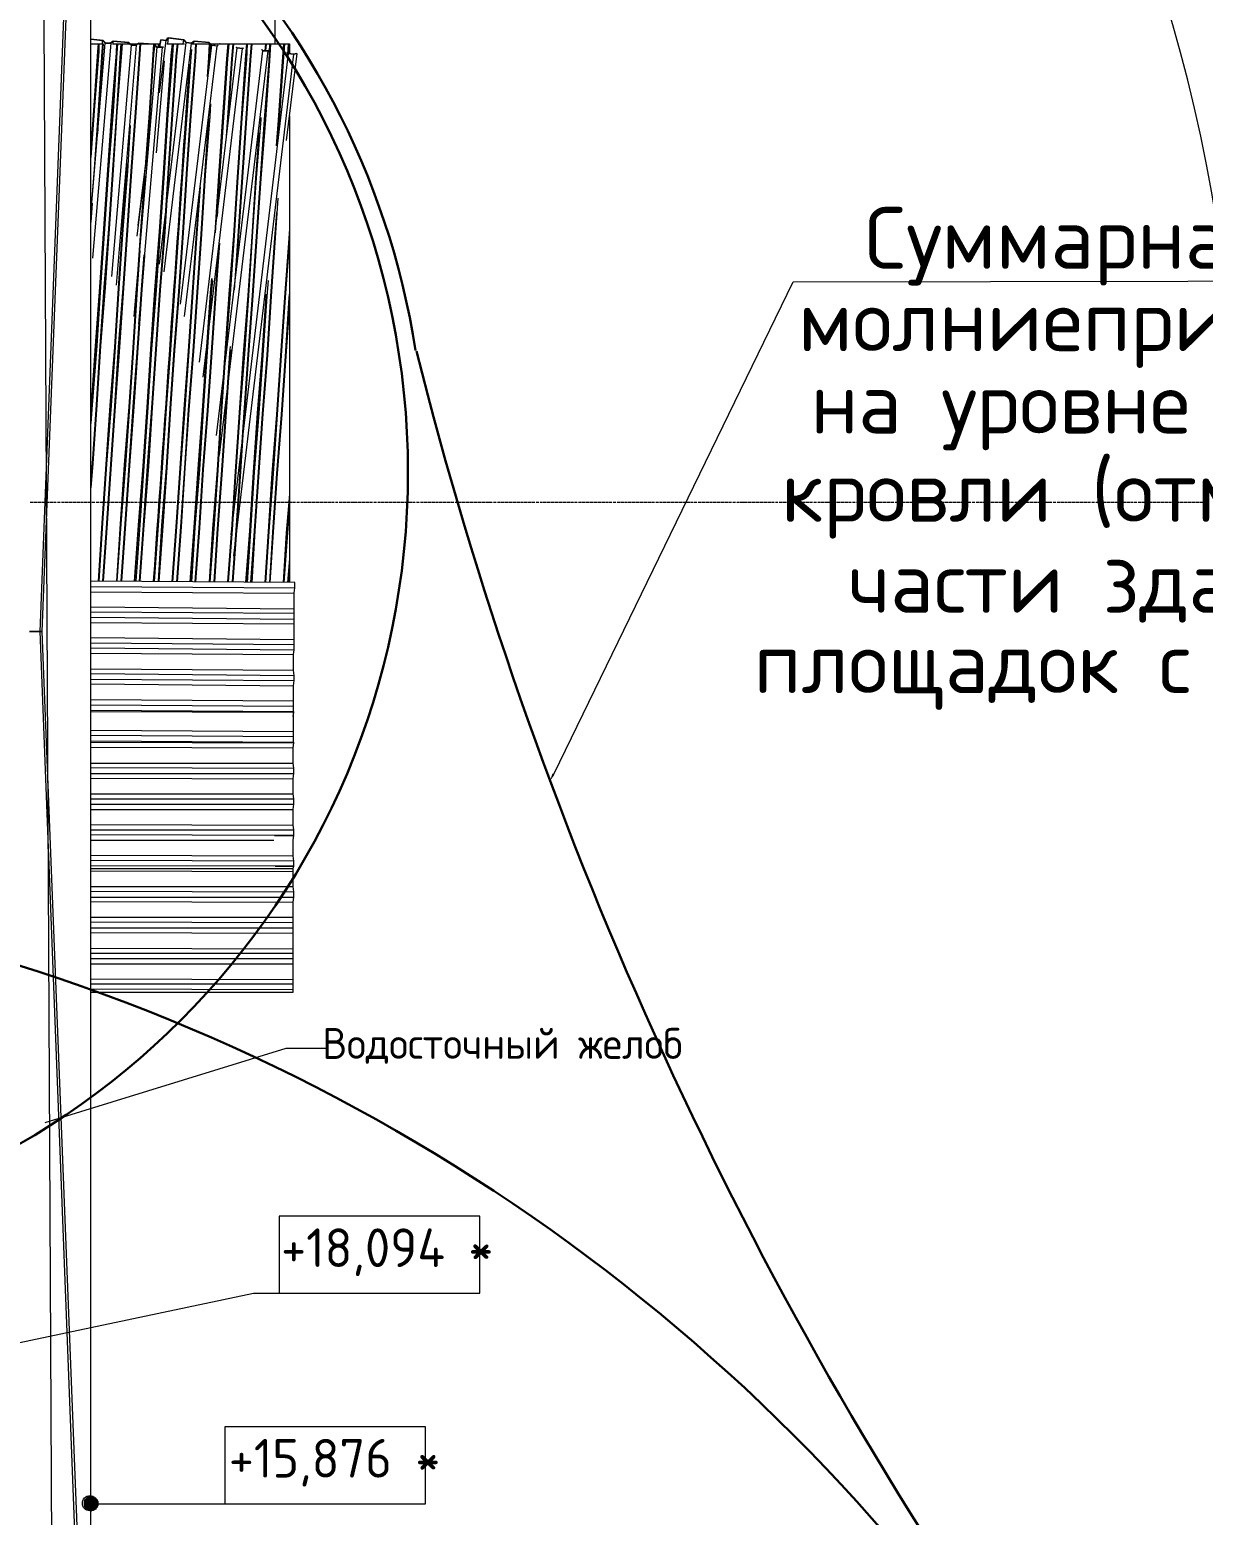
# Model space of a CAD drawing. Header units: millimetres. Extents: x -42533 to 645315, y 3457 to 82611.
# Drawn here: x 547023 to 554626, y 42060 to 51682 of the extents above; entities that cross this region are included whole.
import ezdxf

# ---------------------------------------------------------------- set-up
doc = ezdxf.new("R2010")
doc.units = ezdxf.units.MM
for name, color, linetype, true_color in [('PDF _!ЭОМ.Молниезащита', 7, 'Continuous', 0x954a95), ('PDF _Аннотация', 7, 'Continuous', 0xbababa), ('PDF _Антураж', 7, 'Continuous', 0xbababa), ('PDF _Крыша', 7, 'Continuous', 0xbababa), ('PDF _Крыша штриховка', 7, 'Continuous', 0xbababa), ('PDF _Обобщенные модели', 7, 'Continuous', 0xbababa), ('PDF _Оси', 7, 'Continuous', 0xbababa), ('PDF _Отметки', 7, 'Continuous', 0xbababa), ('PDF _Перекрытие', 7, 'Continuous', 0xbababa)]:
    doc.layers.add(name, color=color, linetype=linetype, true_color=true_color)
doc.layers.add('PDF _Линии', color=7, linetype='Continuous')
doc.layers.add('PDF _Текст', color=7, linetype='Continuous')
doc.styles.add('PDF GOST Common', font='GOST_Common.ttf')
doc.styles.add('PDF ISOCPEUR', font='isocpeur.ttf')

msp = doc.modelspace()

# ---------------------------------------------------------------- linework, layer by layer
at = {"layer": 'PDF _!ЭОМ.Молниезащита', "color": 1, "lineweight": 5}
msp.add_lwpolyline([(550417.8, 46860.6), (551968, 50049.8), (559641.2, 50061.3)], dxfattribs=at)
at = {"layer": 'PDF _!ЭОМ.Молниезащита', "color": 116, "lineweight": 30, "true_color": 0x136734}
for centre, radius in [((544452.3, 48817.1), 5021), ((543274.8, 33878.4), 12301.6)]:
    msp.add_circle(centre, radius, dxfattribs=at)
at = {"layer": 'PDF _!ЭОМ.Молниезащита', "lineweight": 13}
for centre, radius, start, end in [((544452.3, 48817.1), 10387.2, 8.98682, 73.69629), ((541973.2, 33883.9), 18066.6, 258.64082, 32.4196)]:
    msp.add_arc(centre, radius, start, end, dxfattribs=at)
at = {"layer": 'PDF _!ЭОМ.Молниезащита', "lineweight": 30}
for centre, radius, start, end in [((544452.3, 48817.1), 5131.1, 8.82202, 159.17542), ((575084.8, 56021.4), 26350.5, 194.10267, 214.50844)]:
    msp.add_arc(centre, radius, start, end, dxfattribs=at)
at = {"layer": 'PDF _!ЭОМ.Молниезащита', "color": 1, "transparency": 33554559}
msp.add_solid([(550422.1, 46856.3), (550392.4, 46814), (550409.4, 46864.8)], dxfattribs=at)
at = {"layer": 'PDF _Аннотация', "color": 8, "lineweight": 9}
msp.add_lwpolyline([(547122.7, 44603.1), (548685.6, 45085.9), (548939.7, 45085.9)], dxfattribs=at)
at = {"layer": 'PDF _Аннотация', "color": 8, "lineweight": 20}
for points in [[(549939.2, 43497.7), (549939.2, 43997.5), (548639, 43997.5), (548639, 43497.7)], [(549587.7, 42133.9), (549587.7, 42633.7), (548287.5, 42633.7), (548287.5, 42133.9)]]:
    msp.add_lwpolyline(points, close=True, dxfattribs=at)
at = {"layer": 'PDF _Антураж', "color": 8, "lineweight": 18}
msp.add_lwpolyline([(547385.3, 55009.4), (547368.4, 55009.4), (547088.8, 47783.9), (547101.6, 47783.9), (547088.8, 47783.9), (547025.3, 47783.9), (547088.8, 47783.9), (547021.1, 47783.9), (547088.8, 47783.9), (547368.4, 40554.1), (547300.6, 40554.1)], dxfattribs=at)
at = {"layer": 'PDF _Крыша', "color": 8, "lineweight": 9}
for points in [[(547419.2, 51591.4), (547499.7, 51591.4)], [(547559, 51591.4), (547669.1, 51591.4)], [(547673.3, 51591.4), (547868.2, 51591.4)], [(547910.5, 51591.4), (548024.9, 51591.4)], [(548075.7, 51591.4), (548706.8, 51591.4), (548706.8, 51527.9)], [(548706.8, 51125.6), (548706.8, 48101.5)]]:
    msp.add_lwpolyline(points, dxfattribs=at)
at = {"layer": 'PDF _Крыша штриховка', "color": 8, "lineweight": 9}
for points in [[(547622.5, 51591.4), (547618.3, 51532.1), (547588.6, 51151), (547563.2, 50774), (547537.8, 50392.8), (547512.4, 50011.7), (547482.7, 49634.7), (547457.3, 49253.5), (547431.9, 48872.3), (547419.2, 48715.6)], [(547592.9, 51591.4), (547588.6, 51532.1), (547563.2, 51155.2), (547533.6, 50774), (547508.1, 50392.8), (547482.7, 50015.9), (547457.3, 49634.7), (547427.7, 49253.5), (547419.2, 49130.7)], [(547614, 51591.4), (547609.8, 51532.1), (547584.4, 51151), (547559, 50774), (547533.6, 50392.8), (547503.9, 50011.7), (547478.5, 49634.7), (547453.1, 49253.5), (547427.7, 48872.3), (547419.2, 48787.6)], [(547495.4, 51591.4), (547491.2, 51540.6), (547465.8, 51159.4), (547440.4, 50778.3), (547419.2, 50507.2)], [(547465.8, 51591.4), (547461.6, 51540.6), (547436.1, 51159.4), (547419.2, 50922.3)], [(547470, 51591.4), (547470, 51540.6), (547440.4, 51159.4), (547419.2, 50854.5)], [(547499.7, 51591.4), (547495.4, 51536.4), (547470, 51159.4), (547461.6, 51007)], [(547736.9, 51591.4), (547732.6, 51523.7), (547707.2, 51146.7), (547677.6, 50765.5), (547652.2, 50384.4), (547626.7, 50007.4), (547597.1, 49626.2), (547571.7, 49245.1), (547546.3, 48868.1), (547520.9, 48486.9), (547495.4, 48110)], [(547741.1, 51591.4), (547736.9, 51523.7), (547711.4, 51146.7), (547681.8, 50765.5), (547656.4, 50384.4), (547631, 50007.4), (547605.6, 49626.2), (547575.9, 49245.1), (547550.5, 48868.1), (547525.1, 48486.9), (547499.7, 48110)], [(547707.2, 51591.4), (547707.2, 51583)], [(547711.4, 51591.4), (547711.4, 51583)], [(547952.9, 51591.4), (547948.6, 51515.2), (547919, 51134), (547893.6, 50752.8), (547868.2, 50375.9), (547842.7, 49994.7), (547813.1, 49613.5), (547787.7, 49236.6), (547762.3, 48855.4), (547736.9, 48474.2), (547711.4, 48110)], [(547978.3, 51591.4), (547969.8, 51511), (547944.4, 51134), (547919, 50752.8), (547893.6, 50371.7), (547863.9, 49994.7), (547838.5, 49613.5), (547813.1, 49232.4), (547783.4, 48855.4), (547758, 48474.2), (547732.6, 48110)], [(547982.5, 51591.4), (547974, 51511), (547948.6, 51134), (547923.2, 50752.8), (547897.8, 50371.7), (547868.2, 49994.7), (547842.7, 49613.5), (547817.3, 49232.4), (547791.9, 48855.4), (547762.3, 48474.2), (547736.9, 48110)], [(547825.8, 51591.4), (547821.6, 51519.4), (547796.2, 51142.5), (547770.7, 50795.2)], [(547834.3, 51591.4), (547825.8, 51519.4), (547800.4, 51142.5), (547783.4, 50896.8)], [(548096.9, 51591.4), (548092.6, 51506.7), (548063, 51125.6), (548037.6, 50748.6), (548012.2, 50367.4), (547986.7, 49986.2), (547957.1, 49609.3), (547931.7, 49228.1), (547906.3, 48846.9), (547876.6, 48470), (547855.4, 48110)], [(547855.4, 51591.4), (547855.4, 51570.3)], [(547859.7, 51591.4), (547859.7, 51570.3)], [(548101.1, 51591.4), (548096.9, 51506.7), (548067.2, 51125.6), (548041.8, 50748.6), (548016.4, 50367.4), (547991, 49986.2), (547961.3, 49605.1), (547935.9, 49228.1), (547910.5, 48846.9), (547885.1, 48465.8), (547859.7, 48110)], [(548185.8, 51591.4), (548181.6, 51502.5), (548173.1, 51379.7)], [(548427.2, 51591.4), (548418.7, 51489.8), (548393.3, 51108.6), (548367.9, 50727.4), (548342.5, 50350.5), (548312.9, 49969.3), (548287.5, 49588.1), (548262, 49211.2), (548236.6, 48830), (548207, 48448.8), (548185.8, 48105.7)], [(548194.3, 51591.4), (548185.8, 51502.5), (548185.8, 51485.6)], [(548431.5, 51591.4), (548427.2, 51489.8), (548397.6, 51108.6), (548372.2, 50727.4), (548346.7, 50350.5), (548321.3, 49969.3), (548291.7, 49588.1), (548266.3, 49211.2), (548240.9, 48830), (548215.5, 48448.8), (548190, 48105.7)], [(548215.5, 51591.4), (548215.5, 51578.7)], [(548219.7, 51591.4), (548219.7, 51578.7)], [(548312.9, 51591.4), (548304.4, 51494), (548279, 51112.8), (548253.6, 50735.9), (548236.6, 50473.3)], [(548338.3, 51591.4), (548329.8, 51494), (548304.4, 51112.8), (548295.9, 50990)], [(548342.5, 51591.4), (548334, 51494), (548308.6, 51112.8), (548308.6, 51095.9)], [(548575.5, 51591.4), (548571.2, 51481.3), (548541.6, 51100.1), (548516.2, 50719), (548490.7, 50342), (548465.3, 49960.8), (548435.7, 49579.6), (548410.3, 49202.7), (548384.9, 48821.5), (548359.5, 48440.3), (548334, 48105.7)], [(548456.9, 51591.4), (548448.4, 51485.6), (548423, 51108.6), (548397.6, 50727.4), (548372.2, 50346.2), (548346.7, 49994.7)], [(548461.1, 51591.4), (548452.6, 51485.6), (548427.2, 51108.6), (548401.8, 50727.4), (548376.4, 50346.2), (548359.5, 50104.8)], [(548583.9, 51591.4), (548575.5, 51481.3), (548550, 51100.1), (548520.4, 50719), (548495, 50342), (548469.6, 49960.8), (548439.9, 49579.6), (548414.5, 49202.7), (548410.3, 49126.5)], [(548550, 51591.4), (548545.8, 51544.8)], [(548554.3, 51591.4), (548550, 51544.8)], [(548672.9, 51591.4), (548664.4, 51477.1), (548639, 51095.9), (548634.8, 51032.4)], [(548698.3, 51591.4), (548694, 51515.2)], [(548702.5, 51591.4), (548698.3, 51532.1)], [(548071.5, 51553.3), (548067.2, 51506.7), (548041.8, 51129.8), (548012.2, 50748.6), (547986.7, 50367.4), (547961.3, 49990.5), (547935.9, 49609.3), (547906.3, 49228.1), (547880.9, 48846.9), (547855.4, 48470), (547830, 48110)], [(548194.3, 51201.8), (548190, 51121.3), (548160.4, 50740.1), (548135, 50359), (548109.6, 49982), (548084.2, 49600.8), (548054.5, 49219.6), (548029.1, 48842.7), (548003.7, 48461.5), (547978.3, 48105.7)], [(548181.6, 51108.6), (548156.2, 50740.1), (548130.7, 50359), (548105.3, 49982), (548079.9, 49600.8), (548050.3, 49219.6), (548024.9, 48842.7), (547999.4, 48461.5), (547974, 48105.7)], [(548520.4, 51112.8), (548520.4, 51100.1), (548490.7, 50723.2), (548465.3, 50342), (548439.9, 49960.8), (548414.5, 49583.9), (548384.9, 49202.7), (548359.5, 48821.5), (548334, 48444.6), (548308.6, 48105.7)], [(547673.3, 51062), (547656.4, 50765.5), (547626.7, 50388.6), (547601.3, 50007.4), (547575.9, 49626.2), (547550.5, 49249.3), (547520.9, 48868.1), (547495.4, 48486.9), (547470, 48110)], [(548507.7, 51015.4), (548486.5, 50723.2), (548461.1, 50342), (548435.7, 49960.8), (548406, 49583.9), (548380.6, 49202.7), (548355.2, 48821.5), (548329.8, 48444.6), (548304.4, 48105.7)], [(547652.2, 50816.4), (547647.9, 50769.8), (547622.5, 50388.6), (547597.1, 50007.4), (547571.7, 49626.2), (547542, 49249.3), (547516.6, 48868.1), (547491.2, 48486.9), (547465.8, 48110)], [(547766.5, 50735.9), (547741.1, 50380.1), (547715.7, 50003.2), (547690.3, 49622), (547664.9, 49240.8), (547635.2, 48863.9), (547609.8, 48482.7), (547584.4, 48110)], [(548126.5, 50663.9), (548105.3, 50363.2), (548079.9, 49982), (548054.5, 49600.8), (548029.1, 49223.9), (547999.4, 48842.7), (547974, 48461.5), (547948.6, 48105.7)], [(547427.7, 50558), (547419.2, 50435.2)], [(548118, 50570.7), (548101.1, 50363.2), (548075.7, 49982), (548050.3, 49600.8), (548020.6, 49223.9), (547995.2, 48842.7), (547969.8, 48461.5), (547944.4, 48105.7)], [(548630.5, 50591.9), (548613.6, 50333.5), (548588.2, 49956.6), (548562.8, 49575.4), (548533.1, 49194.2), (548507.7, 48817.3), (548482.3, 48436.1), (548461.1, 48101.5)], [(548622, 50498.7), (548609.3, 50333.5), (548583.9, 49956.6), (548558.5, 49575.4), (548528.9, 49194.2), (548503.5, 48817.3), (548478, 48436.1), (548452.6, 48101.5)], [(548706.8, 50392.8), (548702.5, 50329.3), (548672.9, 49948.1), (548647.5, 49571.2), (548622, 49190), (548592.4, 48808.8), (548567, 48431.9), (548545.8, 48101.5)], [(547736.9, 50253.1), (547719.9, 50003.2), (547694.5, 49622), (547669.1, 49240.8), (547643.7, 48863.9), (547614, 48482.7), (547588.6, 48110)], [(548253.6, 50299.7), (548228.2, 49973.5), (548202.7, 49592.4), (548177.3, 49215.4), (548147.7, 48834.2), (548122.3, 48453), (548096.9, 48105.7)], [(548706.8, 50320.8), (548677.1, 49948.1), (548651.7, 49571.2), (548626.3, 49190), (548600.9, 48808.8), (548571.2, 48431.9), (548550, 48101.5)], [(547762.3, 50223.4), (547745.3, 49998.9), (547719.9, 49622), (547690.3, 49240.8), (547664.9, 48859.6), (547639.4, 48482.7), (547614, 48110)], [(547766.5, 50215), (547749.6, 49998.9), (547724.2, 49622), (547698.7, 49240.8), (547669.1, 48859.6), (547643.7, 48482.7), (547618.3, 48110)], [(548240.9, 50206.5), (548223.9, 49973.5), (548198.5, 49592.4), (548173.1, 49215.4), (548143.5, 48834.2), (548118, 48453), (548092.6, 48105.7)], [(548207, 50058.2), (548198.5, 49973.5), (548173.1, 49596.6), (548147.7, 49215.4), (548122.3, 48834.2), (548092.6, 48457.3), (548071.5, 48105.7)], [(548567, 50058.2), (548558.5, 49956.6), (548533.1, 49575.4), (548507.7, 49198.5), (548478, 48817.3), (548452.6, 48436.1), (548431.5, 48101.5)], [(548706.8, 49977.8), (548702.5, 49948.1), (548677.1, 49566.9), (548651.7, 49190), (548622, 48808.8), (548596.6, 48427.6), (548575.5, 48101.5)], [(548706.8, 49905.8), (548681.3, 49566.9), (548655.9, 49190), (548626.3, 48808.8), (548600.9, 48427.6), (548579.7, 48101.5)], [(548321.3, 49630.5), (548317.1, 49588.1), (548291.7, 49206.9), (548266.3, 48830), (548236.6, 48448.8), (548215.5, 48105.7)], [(548325.6, 49609.3), (548321.3, 49588.1), (548295.9, 49206.9), (548270.5, 48830), (548240.9, 48448.8), (548219.7, 48105.7)], [(548406, 49092.6), (548389.1, 48821.5), (548363.7, 48440.3), (548338.3, 48105.7)], [(548706.8, 48673.3), (548685.6, 48423.4), (548664.4, 48101.5)], [(548706.8, 48601.3), (548694, 48423.4), (548668.6, 48101.5)], [(548706.8, 48258.2), (548694, 48101.5)], [(548706.8, 48186.2), (548698.3, 48101.5)]]:
    msp.add_lwpolyline(points, dxfattribs=at)
for points in [[(547419.2, 49202.7), (547423.4, 49253.5), (547448.9, 49634.7), (547478.5, 50015.9), (547503.9, 50392.8), (547529.3, 50774), (547554.7, 51155.2), (547584.4, 51532.1), (547588.6, 51591.4), (547584.4, 51532.1), (547554.7, 51155.2), (547529.3, 50774), (547503.9, 50392.8), (547478.5, 50015.9), (547448.9, 49634.7), (547423.4, 49253.5)], [(547703, 48110), (547728.4, 48474.2), (547758, 48855.4), (547783.4, 49236.6), (547808.9, 49613.5), (547834.3, 49994.7), (547863.9, 50375.9), (547889.3, 50752.8), (547914.7, 51134), (547940.2, 51515.2), (547948.6, 51591.4), (547940.2, 51515.2), (547914.7, 51134), (547889.3, 50752.8), (547863.9, 50375.9), (547834.3, 49994.7), (547808.9, 49613.5), (547783.4, 49236.6), (547758, 48855.4), (547728.4, 48474.2)], [(548223.9, 50367.4), (548249.3, 50735.9), (548274.7, 51117.1), (548300.2, 51494), (548308.6, 51591.4), (548300.2, 51494), (548274.7, 51117.1), (548249.3, 50735.9)], [(548622, 50930.7), (548634.8, 51095.9), (548660.2, 51477.1), (548668.6, 51591.4), (548660.2, 51477.1), (548634.8, 51095.9)], [(548063, 48105.7), (548088.4, 48457.3), (548113.8, 48838.5), (548143.5, 49215.4), (548168.9, 49596.6), (548194.3, 49977.8), (548202.7, 50070.9), (548194.3, 49977.8), (548168.9, 49596.6), (548143.5, 49215.4), (548113.8, 48838.5), (548088.4, 48457.3)], [(548423, 48101.5), (548448.4, 48436.1), (548473.8, 48817.3), (548499.2, 49198.5), (548528.9, 49575.4), (548554.3, 49956.6), (548554.3, 49969.3), (548554.3, 49956.6), (548528.9, 49575.4), (548499.2, 49198.5), (548473.8, 48817.3), (548448.4, 48436.1)]]:
    msp.add_lwpolyline(points, close=True, dxfattribs=at)
at = {"layer": 'PDF _Крыша штриховка', "lineweight": 9}
msp.add_arc((-2019607.1, 228312.5), 2573749.1, 355.985118, 356.0598781, dxfattribs=at)
at = {"layer": 'PDF _Линии', "color": 8, "lineweight": 9}
msp.add_lwpolyline([(547211.7, 32858.5), (547097.3, 55602.3), (536547.1, 55670.1), (536547.1, 32655.2)], dxfattribs=at)
msp.add_lwpolyline([(547419.2, 55022.1), (547385.3, 55013.6), (547101.6, 47783.9), (547385.3, 40554.1), (547419.2, 40545.7)], close=True, dxfattribs=at)
at = {"layer": 'PDF _Обобщенные модели', "color": 8, "lineweight": 18}
for points in [[(547791.9, 51591.4), (547728.4, 51595.7), (547724.2, 51591.4), (547711.4, 51583), (547681.8, 51583), (547664.9, 51599.9), (547563.2, 51608.4), (547546.3, 51595.7), (547516.6, 51595.7), (547499.7, 51612.6), (547419.2, 51621.1), (547495.4, 51612.6), (547512.4, 51595.7), (547550.5, 51595.7), (547563.2, 51608.4), (547660.6, 51599.9), (547681.8, 51583), (547715.7, 51583), (547724.2, 51591.4)], [(547419.2, 50486), (547512.4, 51595.7)], [(547431.9, 50202.2), (547550.5, 51595.7)], [(547495.4, 51591.4), (547495.4, 51612.6)], [(547554.7, 50083.7), (547681.8, 51583)], [(547563.2, 51591.4), (547563.2, 51608.4)], [(547584.4, 50028.6), (547715.7, 51583)], [(547660.6, 51591.4), (547660.6, 51599.9)], [(547728.4, 51591.4), (547732.6, 51595.7), (547783.4, 51591.4)], [(547732.6, 51591.4), (547732.6, 51595.7)], [(547834.3, 51583), (547847, 51570.3), (547880.9, 51570.3), (547889.3, 51570.3), (547880.9, 51570.3), (547847, 51570.3), (547838.5, 51583)], [(547863.9, 51570.3), (547872.4, 51616.9), (547863.9, 51570.3)], [(547863.9, 51273.8), (547906.3, 51612.6)], [(547863.9, 50164.1), (548037.6, 51599.9)], [(548190, 51591.4), (548185.8, 51599.9), (548088.4, 51608.4), (548071.5, 51595.7), (548037.6, 51599.9), (548020.6, 51616.9), (547923.2, 51629.6), (547906.3, 51612.6), (547872.4, 51616.9), (547906.3, 51612.6), (547919, 51629.6), (548020.6, 51616.9), (548037.6, 51599.9), (548071.5, 51595.7), (548088.4, 51608.4), (548185.8, 51599.9), (548194.3, 51591.4), (548202.7, 51583), (548236.6, 51578.7), (548240.9, 51583)], [(547893.6, 50113.3), (548071.5, 51595.7)], [(547919, 51591.4), (547923.2, 51629.6)], [(547999.4, 49905.8), (548202.7, 51583)], [(548016.4, 51591.4), (548020.6, 51616.9)], [(548024.9, 49825.3), (548236.6, 51578.7)], [(548084.2, 51591.4), (548088.4, 51608.4)], [(548185.8, 51591.4), (548185.8, 51599.9)], [(548194.3, 51591.4), (548202.7, 51583), (548236.6, 51578.7), (548245.1, 51583)], [(548253.6, 51591.4), (548253.6, 51591.4)], [(548257.8, 51591.4), (548253.6, 51591.4)], [(547847, 51570.3), (547698.7, 49825.3)], [(547880.9, 51570.3), (547728.4, 49774.5)], [(548122.3, 49528.8), (548367.9, 51566)], [(548147.7, 49431.4), (548401.8, 51561.8)], [(548232.4, 49054.5), (548533.1, 51544.8)], [(548253.6, 48927.4), (548567, 51544.8)], [(548698.3, 51527.9), (548325.6, 48410.7)], [(548732.2, 51523.7), (548342.5, 48275.2)], [(548359.5, 51570.3), (548367.9, 51566), (548401.8, 51561.8), (548410.3, 51566)], [(548406, 51566), (548401.8, 51561.8), (548367.9, 51566), (548363.7, 51570.3)], [(548524.6, 51553.3), (548533.1, 51544.8), (548567, 51544.8), (548575.5, 51549.1)], [(548571.2, 51549.1), (548567, 51544.8), (548533.1, 51544.8), (548528.9, 51553.3)], [(548753.3, 51527.9), (548685.6, 50964.6)], [(548689.8, 51536.4), (548698.3, 51527.9), (548732.2, 51523.7), (548753.3, 51527.9), (548732.2, 51523.7), (548698.3, 51527.9), (548694, 51536.4)], [(547893.6, 51481.3), (547842.7, 50884.1)], [(547719.9, 50346.2), (547791.9, 50951.9)], [(547787.7, 50939.2), (547724.2, 50414)], [(547419.2, 47068.1), (548732.2, 47063.9), (548732.2, 47068.1), (548732.2, 47102), (548732.2, 47135.9), (548732.2, 47233.3), (548732.2, 47267.1), (548732.2, 47301), (548732.2, 47334.9), (548732.2, 47432.3), (548736.4, 47466.2), (548736.4, 47500.1), (548732.2, 47534), (548732.2, 47635.6), (548736.4, 47665.3), (548736.4, 47699.2), (548736.4, 47733), (548736.4, 47834.7), (548736.4, 47864.3), (548736.4, 47902.5), (548736.4, 47932.1), (548736.4, 48033.7), (548740.6, 48067.6), (548740.6, 48101.5), (547419.2, 48110)], [(547419.2, 48076.1), (548740.6, 48067.6)], [(547419.2, 48042.2), (548736.4, 48033.7)], [(547419.2, 47944.8), (548736.4, 47932.1)], [(547419.2, 47910.9), (548736.4, 47902.5)], [(547419.2, 47877), (548736.4, 47864.3)], [(547419.2, 47843.2), (548736.4, 47834.7)], [(547419.2, 47745.7), (548736.4, 47733)], [(547419.2, 47711.9), (548736.4, 47699.2)], [(547419.2, 47678), (548736.4, 47665.3)], [(547419.2, 47644.1), (548732.2, 47635.6)], [(547419.2, 47542.4), (548732.2, 47534)], [(547419.2, 47512.8), (548736.4, 47500.1)], [(547419.2, 47474.7), (548736.4, 47466.2)], [(547419.2, 47445), (548732.2, 47432.3)], [(547419.2, 47343.4), (548732.2, 47334.9)], [(547419.2, 47309.5), (548732.2, 47301)], [(547419.2, 47275.6), (548732.2, 47267.1), (548732.2, 47262.9), (548727.9, 47233.3)], [(547419.2, 47267.1), (548732.2, 47262.9)], [(547419.2, 47144.3), (548732.2, 47135.9)], [(548732.2, 47102), (547419.2, 47110.4)], [(547419.2, 47076.6), (548732.2, 47068.1), (548732.2, 47063.9), (548727.9, 47030), (548727.9, 46932.6), (548732.2, 46898.7), (548732.2, 46864.8), (548727.9, 46830.9), (548727.9, 46733.5), (548732.2, 46699.6), (548732.2, 46665.7), (548727.9, 46631.8), (548727.9, 46530.2), (548732.2, 46500.6), (548732.2, 46462.4), (547419.2, 46466.7)], [(547419.2, 47034.2), (548727.9, 47030)], [(547419.2, 46932.6), (548727.9, 46932.6)], [(547419.2, 46902.9), (548732.2, 46898.7)], [(547419.2, 46864.8), (548732.2, 46864.8)], [(547419.2, 46835.1), (548727.9, 46830.9)], [(547419.2, 46733.5), (548727.9, 46733.5)], [(547419.2, 46699.6), (548732.2, 46699.6)], [(547419.2, 46665.7), (548732.2, 46665.7)], [(547419.2, 46631.8), (548727.9, 46631.8)], [(547419.2, 46534.4), (548727.9, 46530.2)], [(547419.2, 46500.6), (548732.2, 46500.6)], [(548609.3, 46462.4), (548732.2, 46462.4), (548727.9, 46432.8), (548727.9, 46331.1), (548732.2, 46297.3), (548732.2, 46263.4), (548727.9, 46246.4), (547419.2, 46246.4)], [(547419.2, 46432.8), (548605.1, 46432.8)], [(547419.2, 46335.4), (548727.9, 46331.1)], [(548732.2, 46297.3), (547419.2, 46301.5)], [(548732.2, 46263.4), (547419.2, 46267.6)], [(548727.9, 46246.4), (548727.9, 46229.5), (548727.9, 46132.1), (548732.2, 46098.2), (548732.2, 46064.3), (548727.9, 46030.4), (548727.9, 45933), (548727.9, 45899.1), (548727.9, 45865.2), (548727.9, 45831.4), (548727.9, 45729.7), (548727.9, 45700.1), (548727.9, 45666.2), (548727.9, 45632.3), (548727.9, 45530.7), (548727.9, 45501), (548727.9, 45462.9), (548727.9, 45445.9), (547419.2, 45445.9)], [(547419.2, 46233.7), (548727.9, 46229.5)], [(548613.6, 46263.4), (548732.2, 46263.4), (548732.2, 46259.1)], [(547419.2, 46132.1), (548727.9, 46132.1)], [(547419.2, 46102.4), (548732.2, 46098.2)], [(547419.2, 46064.3), (548732.2, 46064.3)], [(547419.2, 46034.7), (548727.9, 46030.4)], [(547419.2, 45933), (548727.9, 45933)], [(547419.2, 45903.4), (548727.9, 45899.1)], [(547419.2, 45865.2), (548727.9, 45865.2)], [(547419.2, 45835.6), (548727.9, 45831.4)], [(547419.2, 45734), (548727.9, 45729.7)], [(547419.2, 45700.1), (548727.9, 45700.1)], [(547419.2, 45666.2), (548727.9, 45666.2)], [(547419.2, 45632.3), (548727.9, 45632.3)], [(547419.2, 45534.9), (548727.9, 45530.7)], [(548727.9, 45501), (547419.2, 45501)], [(548727.9, 45462.9), (547419.2, 45467.1)]]:
    msp.add_lwpolyline(points, dxfattribs=at)
at = {"layer": 'PDF _Оси', "color": 8, "lineweight": 9}
for points in [[(547025.3, 48622.5), (547046.5, 48622.5)], [(547050.7, 48622.5), (547071.9, 48622.5)], [(547076.1, 48622.5), (547097.3, 48622.5)], [(547101.6, 48622.5), (547122.7, 48622.5)], [(547127, 48622.5), (547148.1, 48622.5)], [(547152.4, 48622.5), (547173.6, 48622.5)], [(547177.8, 48622.5), (547194.7, 48622.5)], [(547199, 48622.5), (547199, 48622.5)], [(547203.2, 48622.5), (547220.1, 48622.5)], [(547224.4, 48622.5), (547224.4, 48622.5)], [(547228.6, 48622.5), (547245.6, 48622.5)], [(547249.8, 48622.5), (547271, 48622.5)], [(547275.2, 48622.5), (547296.4, 48622.5)], [(547300.6, 48622.5), (547321.8, 48622.5)], [(547326, 48622.5), (547347.2, 48622.5)], [(547351.4, 48622.5), (547372.6, 48622.5)], [(547376.9, 48622.5), (547398, 48622.5)], [(547402.3, 48622.5), (547423.4, 48622.5)], [(547427.7, 48622.5), (547444.6, 48622.5)], [(547448.9, 48622.5), (547448.9, 48622.5)], [(547453.1, 48622.5), (547470, 48622.5)], [(547474.3, 48622.5), (547474.3, 48622.5)], [(547478.5, 48622.5), (547495.4, 48622.5)], [(547499.7, 48622.5), (547520.9, 48622.5)], [(547525.1, 48622.5), (547546.3, 48622.5)], [(547550.5, 48622.5), (547571.7, 48622.5)], [(547575.9, 48622.5), (547597.1, 48622.5)], [(547601.3, 48622.5), (547622.5, 48622.5)], [(547626.7, 48622.5), (547647.9, 48622.5)], [(547652.2, 48622.5), (547673.3, 48622.5)], [(547677.6, 48622.5), (547694.5, 48622.5)], [(547698.7, 48622.5), (547698.7, 48622.5)], [(547703, 48622.5), (547719.9, 48622.5)], [(547724.2, 48622.5), (547724.2, 48622.5)], [(547728.4, 48622.5), (547745.3, 48622.5)], [(547749.6, 48622.5), (547770.7, 48622.5)], [(547775, 48622.5), (547796.2, 48622.5)], [(547800.4, 48622.5), (547821.6, 48622.5)], [(547825.8, 48622.5), (547847, 48622.5)], [(547851.2, 48622.5), (547872.4, 48622.5)], [(547876.6, 48622.5), (547897.8, 48622.5)], [(547902, 48622.5), (547923.2, 48622.5)], [(547927.4, 48622.5), (547948.6, 48622.5)], [(547952.9, 48622.5), (547969.8, 48622.5)], [(547974, 48622.5), (547974, 48622.5)], [(547978.3, 48622.5), (547995.2, 48622.5)], [(547999.4, 48622.5), (547999.4, 48622.5)], [(548003.7, 48622.5), (548020.6, 48622.5)], [(548024.9, 48622.5), (548046, 48622.5)], [(548050.3, 48622.5), (548071.5, 48622.5)], [(548075.7, 48622.5), (548096.9, 48622.5)], [(548101.1, 48622.5), (548122.3, 48622.5)], [(548126.5, 48622.5), (548147.7, 48622.5)], [(548151.9, 48622.5), (548173.1, 48622.5)], [(548177.3, 48622.5), (548198.5, 48622.5)], [(548202.7, 48622.5), (548219.7, 48622.5)], [(548223.9, 48622.5), (548223.9, 48622.5)], [(548228.2, 48622.5), (548245.1, 48622.5)], [(548249.3, 48622.5), (548249.3, 48622.5)], [(548253.6, 48622.5), (548270.5, 48622.5)], [(548274.7, 48622.5), (548295.9, 48622.5)], [(548300.2, 48622.5), (548321.3, 48622.5)], [(548325.6, 48622.5), (548346.7, 48622.5)], [(548351, 48622.5), (548372.2, 48622.5)], [(548376.4, 48622.5), (548397.6, 48622.5)], [(548401.8, 48622.5), (548423, 48622.5)], [(548427.2, 48622.5), (548448.4, 48622.5)], [(548452.6, 48622.5), (548469.6, 48622.5)], [(548473.8, 48622.5), (548473.8, 48622.5)], [(548478, 48622.5), (548495, 48622.5)], [(548499.2, 48622.5), (548499.2, 48622.5)], [(548503.5, 48622.5), (548520.4, 48622.5)], [(548524.6, 48622.5), (548545.8, 48622.5)], [(548550, 48622.5), (548571.2, 48622.5)], [(548575.5, 48622.5), (548596.6, 48622.5)], [(548600.9, 48622.5), (548622, 48622.5)], [(548626.3, 48622.5), (548647.5, 48622.5)], [(548651.7, 48622.5), (548672.9, 48622.5)], [(548677.1, 48622.5), (548698.3, 48622.5)], [(548702.5, 48622.5), (548723.7, 48622.5)], [(548727.9, 48622.5), (548744.9, 48622.5)], [(548749.1, 48622.5), (548749.1, 48622.5)], [(548753.3, 48622.5), (548770.3, 48622.5)], [(548774.5, 48622.5), (548774.5, 48622.5)], [(548778.8, 48622.5), (548795.7, 48622.5)], [(548799.9, 48622.5), (548821.1, 48622.5)], [(548825.3, 48622.5), (548846.5, 48622.5)], [(548850.8, 48622.5), (548871.9, 48622.5)], [(548876.2, 48622.5), (548897.3, 48622.5)], [(548901.6, 48622.5), (548922.8, 48622.5)], [(548927, 48622.5), (548948.2, 48622.5)], [(548952.4, 48622.5), (548973.6, 48622.5)], [(548977.8, 48622.5), (548994.8, 48622.5)], [(548999, 48622.5), (548999, 48622.5)], [(549003.2, 48622.5), (549020.2, 48622.5)], [(549024.4, 48622.5), (549024.4, 48622.5)], [(549028.6, 48622.5), (549045.6, 48622.5)], [(549049.8, 48622.5), (549071, 48622.5)], [(549075.2, 48622.5), (549096.4, 48622.5)], [(549100.6, 48622.5), (549121.8, 48622.5)], [(549126.1, 48622.5), (549147.2, 48622.5)], [(549151.5, 48622.5), (549172.6, 48622.5)], [(549176.9, 48622.5), (549198.1, 48622.5)], [(549202.3, 48622.5), (549223.5, 48622.5)], [(549227.7, 48622.5), (549244.6, 48622.5)], [(549248.9, 48622.5), (549248.9, 48622.5)], [(549253.1, 48622.5), (549270.1, 48622.5)], [(549274.3, 48622.5), (549274.3, 48622.5)], [(549278.5, 48622.5), (549295.5, 48622.5)], [(549299.7, 48622.5), (549320.9, 48622.5)], [(549325.1, 48622.5), (549346.3, 48622.5)], [(549350.5, 48622.5), (549371.7, 48622.5)], [(549375.9, 48622.5), (549397.1, 48622.5)], [(549401.3, 48622.5), (549422.5, 48622.5)], [(549426.8, 48622.5), (549447.9, 48622.5)], [(549452.2, 48622.5), (549473.4, 48622.5)], [(549477.6, 48622.5), (549498.8, 48622.5)], [(549503, 48622.5), (549519.9, 48622.5)], [(549524.2, 48622.5), (549524.2, 48622.5)], [(549528.4, 48622.5), (549545.4, 48622.5)], [(549549.6, 48622.5), (549549.6, 48622.5)], [(549553.8, 48622.5), (549570.8, 48622.5)], [(549575, 48622.5), (549596.2, 48622.5)], [(549600.4, 48622.5), (549621.6, 48622.5)], [(549625.8, 48622.5), (549647, 48622.5)], [(549651.2, 48622.5), (549672.4, 48622.5)], [(549676.6, 48622.5), (549697.8, 48622.5)], [(549702.1, 48622.5), (549723.2, 48622.5)], [(549727.5, 48622.5), (549748.6, 48622.5)], [(549752.9, 48622.5), (549769.8, 48622.5)], [(549774.1, 48622.5), (549774.1, 48622.5)], [(549778.3, 48622.5), (549795.2, 48622.5)], [(549799.5, 48622.5), (549799.5, 48622.5)], [(549803.7, 48622.5), (549820.6, 48622.5)], [(549824.9, 48622.5), (549846.1, 48622.5)], [(549850.3, 48622.5), (549871.5, 48622.5)], [(549875.7, 48622.5), (549896.9, 48622.5)], [(549901.1, 48622.5), (549922.3, 48622.5)], [(549926.5, 48622.5), (549947.7, 48622.5)], [(549951.9, 48622.5), (549973.1, 48622.5)], [(549977.4, 48622.5), (549998.5, 48622.5)], [(550002.8, 48622.5), (550019.7, 48622.5)], [(550023.9, 48622.5), (550023.9, 48622.5)], [(550028.2, 48622.5), (550045.1, 48622.5)], [(550049.4, 48622.5), (550049.4, 48622.5)], [(550053.6, 48622.5), (550070.5, 48622.5)], [(550074.8, 48622.5), (550095.9, 48622.5)], [(550100.2, 48622.5), (550121.4, 48622.5)], [(550125.6, 48622.5), (550146.8, 48622.5)], [(550151, 48622.5), (550172.2, 48622.5)], [(550176.4, 48622.5), (550197.6, 48622.5)], [(550201.8, 48622.5), (550223, 48622.5)], [(550227.2, 48622.5), (550248.4, 48622.5)], [(550252.7, 48622.5), (550273.8, 48622.5)], [(550278.1, 48622.5), (550295, 48622.5)], [(550299.2, 48622.5), (550299.2, 48622.5)], [(550303.5, 48622.5), (550320.4, 48622.5)], [(550324.7, 48622.5), (550324.7, 48622.5)], [(550328.9, 48622.5), (550345.8, 48622.5)], [(550350.1, 48622.5), (550371.2, 48622.5)], [(550375.5, 48622.5), (550396.7, 48622.5)], [(550400.9, 48622.5), (550422.1, 48622.5)], [(550426.3, 48622.5), (550447.5, 48622.5)], [(550451.7, 48622.5), (550472.9, 48622.5)], [(550477.1, 48622.5), (550498.3, 48622.5)], [(550502.5, 48622.5), (550523.7, 48622.5)], [(550528, 48622.5), (550544.9, 48622.5)], [(550549.1, 48622.5), (550549.1, 48622.5)], [(550553.4, 48622.5), (550570.3, 48622.5)], [(550574.5, 48622.5), (550574.5, 48622.5)], [(550578.8, 48622.5), (550595.7, 48622.5)], [(550600, 48622.5), (550621.1, 48622.5)], [(550625.4, 48622.5), (550646.5, 48622.5)], [(550650.8, 48622.5), (550672, 48622.5)], [(550676.2, 48622.5), (550697.4, 48622.5)], [(550701.6, 48622.5), (550722.8, 48622.5)], [(550727, 48622.5), (550748.2, 48622.5)], [(550752.4, 48622.5), (550773.6, 48622.5)], [(550777.8, 48622.5), (550794.8, 48622.5)], [(550799, 48622.5), (550799, 48622.5)], [(550803.2, 48622.5), (550820.2, 48622.5)], [(550824.4, 48622.5), (550824.4, 48622.5)], [(550828.7, 48622.5), (550845.6, 48622.5)], [(550849.8, 48622.5), (550871, 48622.5)], [(550875.3, 48622.5), (550896.4, 48622.5)], [(550900.7, 48622.5), (550921.8, 48622.5)], [(550926.1, 48622.5), (550947.3, 48622.5)], [(550951.5, 48622.5), (550972.7, 48622.5)], [(550976.9, 48622.5), (550998.1, 48622.5)], [(551002.3, 48622.5), (551023.5, 48622.5)], [(551027.7, 48622.5), (551048.9, 48622.5)], [(551053.1, 48622.5), (551070.1, 48622.5)], [(551074.3, 48622.5), (551074.3, 48622.5)], [(551078.5, 48622.5), (551095.5, 48622.5)], [(551099.7, 48622.5), (551099.7, 48622.5)], [(551104, 48622.5), (551120.9, 48622.5)], [(551125.1, 48622.5), (551146.3, 48622.5)], [(551150.5, 48622.5), (551171.7, 48622.5)], [(551176, 48622.5), (551197.1, 48622.5)], [(551201.4, 48622.5), (551222.5, 48622.5)], [(551226.8, 48622.5), (551248, 48622.5)], [(551252.2, 48622.5), (551273.4, 48622.5)], [(551277.6, 48622.5), (551298.8, 48622.5)], [(551303, 48622.5), (551320, 48622.5)], [(551324.2, 48622.5), (551324.2, 48622.5)], [(551328.4, 48622.5), (551345.4, 48622.5)], [(551349.6, 48622.5), (551349.6, 48622.5)], [(551353.8, 48622.5), (551370.8, 48622.5)], [(551375, 48622.5), (551396.2, 48622.5)], [(551400.4, 48622.5), (551421.6, 48622.5)], [(551425.8, 48622.5), (551447, 48622.5)], [(551451.3, 48622.5), (551472.4, 48622.5)], [(551476.7, 48622.5), (551497.8, 48622.5)], [(551502.1, 48622.5), (551523.3, 48622.5)], [(551527.5, 48622.5), (551548.7, 48622.5)], [(551552.9, 48622.5), (551569.8, 48622.5)], [(551574.1, 48622.5), (551574.1, 48622.5)], [(551578.3, 48622.5), (551595.3, 48622.5)], [(551599.5, 48622.5), (551599.5, 48622.5)], [(551603.7, 48622.5), (551620.7, 48622.5)], [(551624.9, 48622.5), (551646.1, 48622.5)], [(551650.3, 48622.5), (551671.5, 48622.5)], [(551675.7, 48622.5), (551696.9, 48622.5)], [(551701.1, 48622.5), (551722.3, 48622.5)], [(551726.6, 48622.5), (551747.7, 48622.5)], [(551752, 48622.5), (551773.1, 48622.5)], [(551777.4, 48622.5), (551798.6, 48622.5)], [(551802.8, 48622.5), (551824, 48622.5)], [(551828.2, 48622.5), (551845.1, 48622.5)], [(551849.4, 48622.5), (551849.4, 48622.5)], [(551853.6, 48622.5), (551870.6, 48622.5)], [(551874.8, 48622.5), (551874.8, 48622.5)], [(551879, 48622.5), (551896, 48622.5)], [(551900.2, 48622.5), (551921.4, 48622.5)], [(551925.6, 48622.5), (551946.8, 48622.5)], [(551951, 48622.5), (551972.2, 48622.5)], [(551976.4, 48622.5), (551997.6, 48622.5)], [(552001.9, 48622.5), (552023, 48622.5)], [(552027.3, 48622.5), (552048.4, 48622.5)], [(552052.7, 48622.5), (552073.9, 48622.5)], [(552078.1, 48622.5), (552095, 48622.5)], [(552099.3, 48622.5), (552099.3, 48622.5)], [(552103.5, 48622.5), (552120.4, 48622.5)], [(552124.7, 48622.5), (552124.7, 48622.5)], [(552128.9, 48622.5), (552145.9, 48622.5)], [(552150.1, 48622.5), (552171.3, 48622.5)], [(552175.5, 48622.5), (552196.7, 48622.5)], [(552200.9, 48622.5), (552222.1, 48622.5)], [(552226.3, 48622.5), (552247.5, 48622.5)], [(552251.7, 48622.5), (552272.9, 48622.5)], [(552277.2, 48622.5), (552298.3, 48622.5)], [(552302.6, 48622.5), (552323.7, 48622.5)], [(552328, 48622.5), (552344.9, 48622.5)], [(552349.2, 48622.5), (552349.2, 48622.5)], [(552353.4, 48622.5), (552370.3, 48622.5)], [(552374.6, 48622.5), (552374.6, 48622.5)], [(552378.8, 48622.5), (552395.7, 48622.5)], [(552400, 48622.5), (552421.2, 48622.5)], [(552425.4, 48622.5), (552446.6, 48622.5)], [(552450.8, 48622.5), (552472, 48622.5)], [(552476.2, 48622.5), (552497.4, 48622.5)], [(552501.6, 48622.5), (552522.8, 48622.5)], [(552527, 48622.5), (552548.2, 48622.5)], [(552552.4, 48622.5), (552573.6, 48622.5)], [(552577.9, 48622.5), (552599, 48622.5)], [(552603.3, 48622.5), (552620.2, 48622.5)], [(552624.4, 48622.5), (552624.4, 48622.5)], [(552628.7, 48622.5), (552645.6, 48622.5)], [(552649.9, 48622.5), (552649.9, 48622.5)], [(552654.1, 48622.5), (552671, 48622.5)], [(552675.3, 48622.5), (552696.4, 48622.5)], [(552700.7, 48622.5), (552721.9, 48622.5)], [(552726.1, 48622.5), (552747.3, 48622.5)], [(552751.5, 48622.5), (552772.7, 48622.5)], [(552776.9, 48622.5), (552798.1, 48622.5)], [(552802.3, 48622.5), (552823.5, 48622.5)], [(552827.7, 48622.5), (552848.9, 48622.5)], [(552853.2, 48622.5), (552870.1, 48622.5)], [(552874.3, 48622.5), (552874.3, 48622.5)], [(552878.6, 48622.5), (552895.5, 48622.5)], [(552899.7, 48622.5), (552899.7, 48622.5)], [(552904, 48622.5), (552920.9, 48622.5)], [(552925.2, 48622.5), (552946.3, 48622.5)], [(552950.6, 48622.5), (552971.7, 48622.5)], [(552976, 48622.5), (552997.2, 48622.5)], [(553001.4, 48622.5), (553022.6, 48622.5)], [(553026.8, 48622.5), (553048, 48622.5)], [(553052.2, 48622.5), (553073.4, 48622.5)], [(553077.6, 48622.5), (553098.8, 48622.5)], [(553103, 48622.5), (553120, 48622.5)], [(553124.2, 48622.5), (553124.2, 48622.5)], [(553128.5, 48622.5), (553145.4, 48622.5)], [(553149.6, 48622.5), (553149.6, 48622.5)], [(553153.9, 48622.5), (553170.8, 48622.5)], [(553175, 48622.5), (553196.2, 48622.5)], [(553200.5, 48622.5), (553221.6, 48622.5)], [(553225.9, 48622.5), (553247, 48622.5)], [(553251.3, 48622.5), (553272.5, 48622.5)], [(553276.7, 48622.5), (553297.9, 48622.5)], [(553302.1, 48622.5), (553323.3, 48622.5)], [(553327.5, 48622.5), (553348.7, 48622.5)], [(553352.9, 48622.5), (553374.1, 48622.5)], [(553378.3, 48622.5), (553395.3, 48622.5)], [(553399.5, 48622.5), (553399.5, 48622.5)], [(553403.8, 48622.5), (553420.7, 48622.5)], [(553424.9, 48622.5), (553424.9, 48622.5)], [(553429.2, 48622.5), (553446.1, 48622.5)], [(553450.3, 48622.5), (553471.5, 48622.5)], [(553475.8, 48622.5), (553496.9, 48622.5)], [(553501.2, 48622.5), (553522.3, 48622.5)], [(553526.6, 48622.5), (553547.8, 48622.5)], [(553552, 48622.5), (553573.2, 48622.5)], [(553577.4, 48622.5), (553598.6, 48622.5)], [(553602.8, 48622.5), (553624, 48622.5)], [(553628.2, 48622.5), (553645.2, 48622.5)], [(553649.4, 48622.5), (553649.4, 48622.5)], [(553653.6, 48622.5), (553670.6, 48622.5)], [(553674.8, 48622.5), (553674.8, 48622.5)], [(553679.1, 48622.5), (553696, 48622.5)], [(553700.2, 48622.5), (553721.4, 48622.5)], [(553725.6, 48622.5), (553746.8, 48622.5)], [(553751.1, 48622.5), (553772.2, 48622.5)], [(553776.5, 48622.5), (553797.6, 48622.5)], [(553801.9, 48622.5), (553823.1, 48622.5)], [(553827.3, 48622.5), (553848.5, 48622.5)], [(553852.7, 48622.5), (553873.9, 48622.5)], [(553878.1, 48622.5), (553895.1, 48622.5)], [(553899.3, 48622.5), (553899.3, 48622.5)], [(553903.5, 48622.5), (553920.5, 48622.5)], [(553924.7, 48622.5), (553924.7, 48622.5)], [(553928.9, 48622.5), (553945.9, 48622.5)], [(553950.1, 48622.5), (553971.3, 48622.5)], [(553975.5, 48622.5), (553996.7, 48622.5)], [(554000.9, 48622.5), (554022.1, 48622.5)], [(554026.3, 48622.5), (554047.5, 48622.5)], [(554051.8, 48622.5), (554072.9, 48622.5)], [(554077.2, 48622.5), (554098.3, 48622.5)], [(554102.6, 48622.5), (554123.8, 48622.5)], [(554128, 48622.5), (554149.2, 48622.5)], [(554153.4, 48622.5), (554170.4, 48622.5)], [(554174.6, 48622.5), (554174.6, 48622.5)], [(554178.8, 48622.5), (554195.8, 48622.5)], [(554200, 48622.5), (554200, 48622.5)], [(554204.2, 48622.5), (554221.2, 48622.5)], [(554225.4, 48622.5), (554246.6, 48622.5)], [(554250.8, 48622.5), (554272, 48622.5)], [(554276.2, 48622.5), (554297.4, 48622.5)], [(554301.6, 48622.5), (554322.8, 48622.5)], [(554327.1, 48622.5), (554348.2, 48622.5)], [(554352.5, 48622.5), (554373.6, 48622.5)], [(554377.9, 48622.5), (554399.1, 48622.5)], [(554403.3, 48622.5), (554420.2, 48622.5)], [(554424.5, 48622.5), (554424.5, 48622.5)], [(554428.7, 48622.5), (554445.6, 48622.5)], [(554449.9, 48622.5), (554449.9, 48622.5)], [(554454.1, 48622.5), (554471.1, 48622.5)], [(554475.3, 48622.5), (554496.5, 48622.5)], [(554500.7, 48622.5), (554521.9, 48622.5)], [(554526.1, 48622.5), (554547.3, 48622.5)], [(554551.5, 48622.5), (554572.7, 48622.5)], [(554576.9, 48622.5), (554598.1, 48622.5)], [(554602.4, 48622.5), (554623.5, 48622.5)]]:
    msp.add_lwpolyline(points, dxfattribs=at)
at = {"layer": 'PDF _Отметки', "color": 8, "lineweight": 20}
for points in [[(545975, 42972.5), (548473.8, 43497.7), (549291.2, 43497.7)], [(547419.2, 42133.9), (547876.6, 42133.9), (548939.7, 42133.9)]]:
    msp.add_lwpolyline(points, dxfattribs=at)
at = {"layer": 'PDF _Отметки', "lineweight": 9}
msp.add_circle((547412.9, 42137.7), 48.7, dxfattribs=at)
at = {"layer": 'PDF _Отметки', "transparency": 33554559}
for points in [[(547376.9, 42159.3), (547465.8, 42155.1), (547372.6, 42155.1)], [(547465.8, 42155.1), (547372.6, 42155.1), (547470, 42150.8)], [(547372.6, 42155.1), (547470, 42150.8), (547372.6, 42150.8)], [(547470, 42150.8), (547372.6, 42150.8), (547470, 42146.6)], [(547372.6, 42150.8), (547470, 42146.6), (547372.6, 42146.6)], [(547381.1, 42167.8), (547461.6, 42163.6), (547376.9, 42163.6)], [(547461.6, 42163.6), (547376.9, 42163.6), (547465.8, 42159.3)], [(547376.9, 42163.6), (547465.8, 42159.3), (547376.9, 42159.3)], [(547465.8, 42159.3), (547376.9, 42159.3), (547465.8, 42155.1)], [(547457.3, 42167.8), (547385.3, 42167.8), (547381.1, 42167.8)], [(547457.3, 42167.8), (547381.1, 42167.8), (547461.6, 42163.6)], [(547389.6, 42172), (547457.3, 42167.8), (547385.3, 42167.8)], [(547385.3, 42167.8), (547457.3, 42167.8), (547457.3, 42167.8)], [(547393.8, 42176.3), (547453.1, 42172), (547389.6, 42172)], [(547453.1, 42172), (547389.6, 42172), (547457.3, 42167.8)], [(547398, 42180.5), (547444.6, 42176.3), (547393.8, 42176.3)], [(547448.9, 42176.3), (547448.9, 42176.3), (547393.8, 42176.3)], [(547448.9, 42176.3), (547393.8, 42176.3), (547444.6, 42176.3)], [(547448.9, 42176.3), (547393.8, 42176.3), (547453.1, 42172)], [(547402.3, 42180.5), (547440.4, 42180.5), (547398, 42180.5)], [(547440.4, 42180.5), (547398, 42180.5), (547444.6, 42176.3)], [(547410.7, 42184.7), (547436.1, 42180.5), (547402.3, 42180.5)], [(547436.1, 42180.5), (547402.3, 42180.5), (547440.4, 42180.5)], [(547415, 42184.7), (547431.9, 42184.7), (547410.7, 42184.7)], [(547431.9, 42184.7), (547410.7, 42184.7), (547436.1, 42180.5)], [(547423.4, 42184.7), (547427.7, 42184.7), (547415, 42184.7)], [(547427.7, 42184.7), (547415, 42184.7), (547431.9, 42184.7)], [(547470, 42146.6), (547372.6, 42146.6), (547470, 42138.1)], [(547372.6, 42146.6), (547470, 42138.1), (547372.6, 42138.1)], [(547470, 42138.1), (547372.6, 42138.1), (547470, 42133.9)], [(547372.6, 42138.1), (547470, 42133.9), (547372.6, 42133.9)], [(547470, 42133.9), (547372.6, 42133.9), (547470, 42129.7)], [(547372.6, 42133.9), (547470, 42129.7), (547372.6, 42129.7)], [(547470, 42129.7), (547372.6, 42129.7), (547470, 42125.4)], [(547372.6, 42129.7), (547470, 42125.4), (547372.6, 42125.4)], [(547470, 42125.4), (547372.6, 42125.4), (547470, 42121.2)], [(547372.6, 42125.4), (547470, 42121.2), (547372.6, 42121.2)], [(547470, 42121.2), (547372.6, 42121.2), (547465.8, 42117)], [(547372.6, 42121.2), (547465.8, 42117), (547372.6, 42117)], [(547465.8, 42117), (547372.6, 42117), (547465.8, 42112.7)], [(547372.6, 42117), (547465.8, 42112.7), (547376.9, 42112.7)], [(547465.8, 42112.7), (547376.9, 42112.7), (547461.6, 42108.5)], [(547376.9, 42112.7), (547461.6, 42108.5), (547376.9, 42108.5)], [(547461.6, 42108.5), (547376.9, 42108.5), (547457.3, 42104.3)], [(547376.9, 42108.5), (547457.3, 42104.3), (547381.1, 42104.3)], [(547457.3, 42104.3), (547381.1, 42104.3), (547457.3, 42100)], [(547381.1, 42104.3), (547457.3, 42100), (547385.3, 42100)], [(547457.3, 42100), (547385.3, 42100), (547453.1, 42095.8)], [(547385.3, 42100), (547453.1, 42095.8), (547389.6, 42095.8)], [(547453.1, 42095.8), (547389.6, 42095.8), (547448.9, 42095.8)], [(547389.6, 42095.8), (547448.9, 42095.8), (547393.8, 42095.8)], [(547448.9, 42095.8), (547393.8, 42095.8), (547444.6, 42091.6)], [(547393.8, 42095.8), (547444.6, 42091.6), (547393.8, 42091.6)], [(547444.6, 42091.6), (547393.8, 42091.6), (547440.4, 42091.6)], [(547393.8, 42091.6), (547440.4, 42091.6), (547398, 42091.6)], [(547440.4, 42091.6), (547398, 42091.6), (547436.1, 42087.3)], [(547398, 42091.6), (547436.1, 42087.3), (547402.3, 42087.3)], [(547436.1, 42087.3), (547402.3, 42087.3), (547431.9, 42087.3)], [(547402.3, 42087.3), (547431.9, 42087.3), (547410.7, 42087.3)], [(547410.7, 42087.3), (547415, 42087.3), (547427.7, 42087.3)], [(547410.7, 42087.3), (547431.9, 42087.3), (547427.7, 42087.3)], [(547415, 42087.3), (547427.7, 42087.3), (547423.4, 42083.1)]]:
    msp.add_solid(points, dxfattribs=at)
at = {"layer": 'PDF _Перекрытие', "color": 8, "lineweight": 18}
msp.add_lwpolyline([(548613.6, 51591.4), (548613.6, 52048.9), (547419.2, 52048.9)], dxfattribs=at)

# ---------------------------------------------------------------- texts
at = {"layer": 'PDF _Текст', "color": 7, "attachment_point": 4}
for s, insert, char_height, style in [('Суммарная зона защиты', (552432.9, 50279.7), 400.051, 'PDF ISOCPEUR'), ('молниеприемников М-1 - М-7', (552000.9, 49746), 400.051, 'PDF ISOCPEUR'), ('на уровне верхней отметки', (552081.4, 49212.4), 400.051, 'PDF ISOCPEUR'), ('кровли (отм.+18,7 и +6,23 (для', (551890.8, 48640.6), 400.051, 'PDF ISOCPEUR'), ('части здания 6-7;Д-Ж)) и', (552322.8, 48064.5), 400.051, 'PDF ISOCPEUR'), ('площадок с вентоборудованием', (551712.9, 47530.9), 400.051, 'PDF ISOCPEUR'), ('Водосточный желоб', (548918.7, 45100.2), 200.023, 'PDF GOST Common'), ('+18,094 *', (548651.8, 43763.8), 250.03, 'PDF GOST Common'), ('+15,876 *', (548313, 42400), 250.03, 'PDF GOST Common')]:
    msp.add_mtext(s, dxfattribs=dict(at, insert=insert, char_height=char_height, style=style))

doc.saveas('drawing.dxf')
